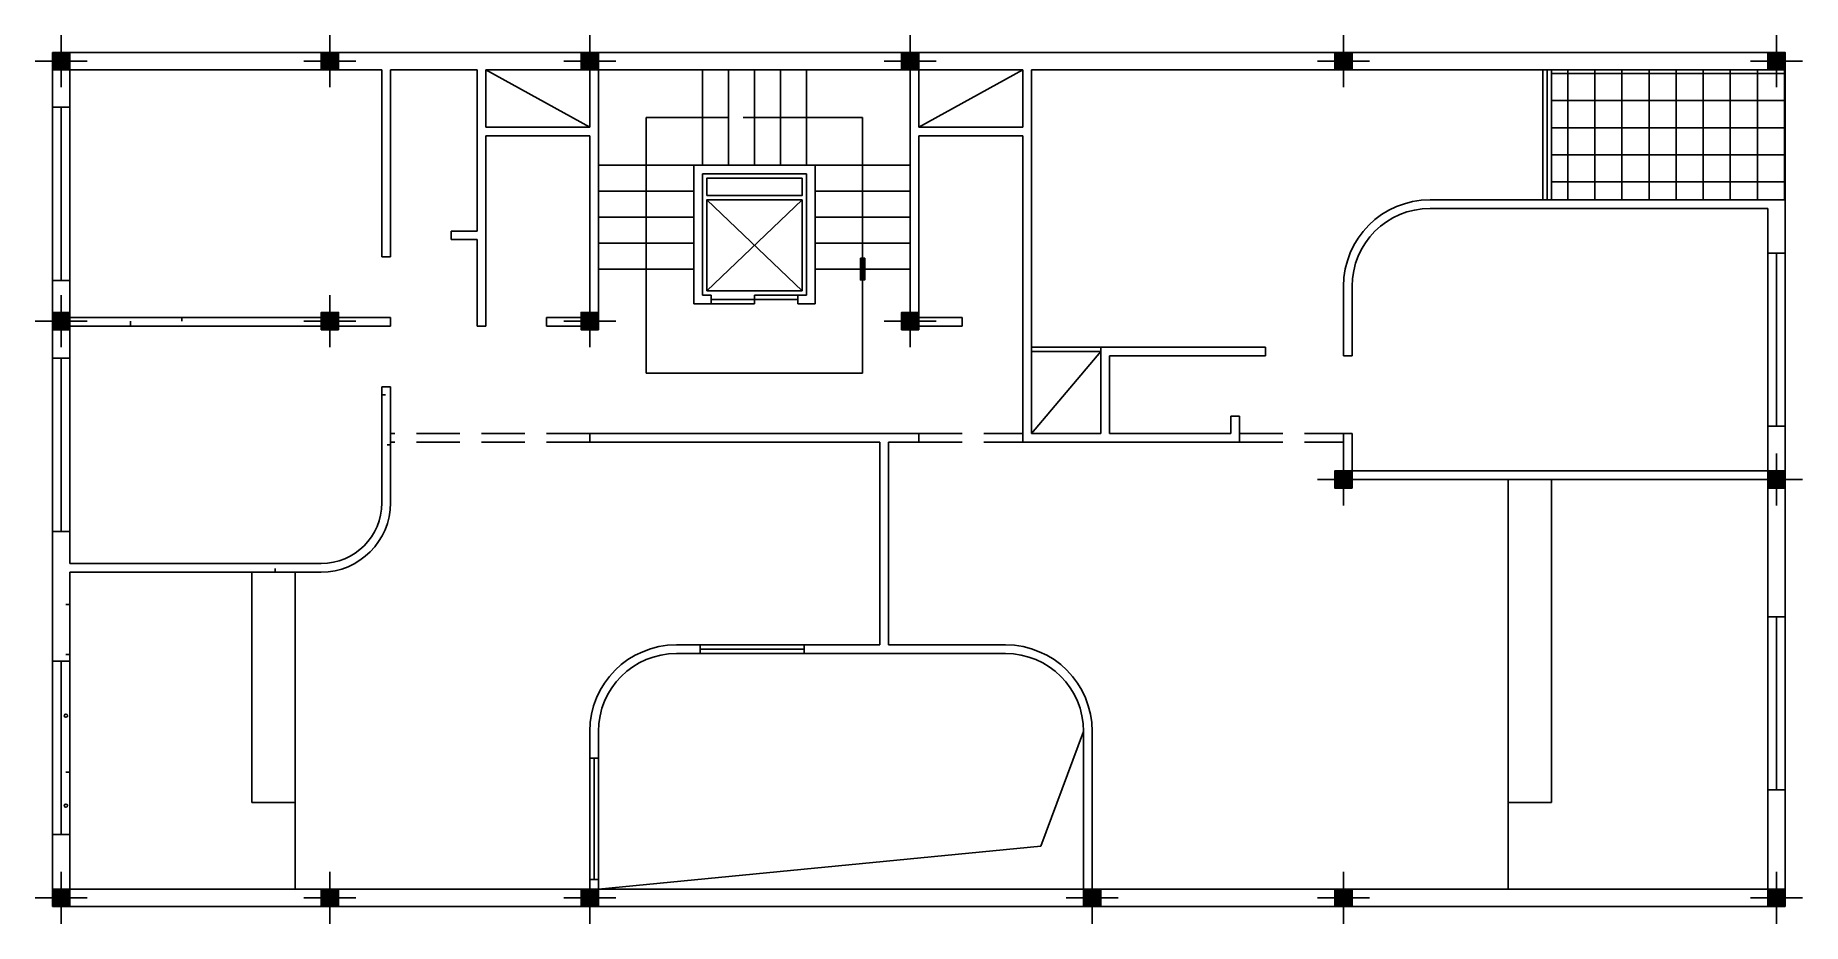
# Model space of a CAD drawing. Header units: millimetres. Extents: x 4328.6 to 4349, y 1461.5 to 1471.7.
import ezdxf

# ---------------------------------------------------------------- set-up
doc = ezdxf.new("R2010")
doc.units = ezdxf.units.MM
doc.linetypes.add('DASHED', pattern=[0.75, 0.5, -0.25])
for name, color, linetype in [('10', 10, 'Continuous'), ('2', 4, 'Continuous'), ('4', 136, 'Continuous'), ('Acessorios', 4, 'Continuous'), ('ALVENARIA', 7, 'Continuous'), ('CIRCUITOS', 7, 'Continuous'), ('ELETRODUTOS', 5, 'Continuous')]:
    doc.layers.add(name, color=color, linetype=linetype)

# ---------------------------------------------------------------- blocks, each defined once
blk = doc.blocks.new('st')
at = {"layer": '2'}
h = blk.add_hatch(color=256, dxfattribs=at)
h.paths.add_polyline_path([(0, 10), (0, 0), (10, 0), (10, 10)])
h.paths.add_polyline_path([(-10, 10), (-10, 0), (0, 0), (0, 10)])
h.paths.add_polyline_path([(-10, 0), (-10, -10), (0, -10), (0, 0)])
h.paths.add_polyline_path([(0, 0), (0, -10), (10, -10), (10, 0)])
at = {"layer": '10'}
for p, q in [((0, 30), (0, -30)), ((-30, 0), (30, 0))]:
    blk.add_line(p, q, dxfattribs=at)
at = {"layer": '4'}
blk.add_lwpolyline([(-10, -10), (-10, 10), (10, 10), (10, -10)], close=True, dxfattribs=at)

msp = doc.modelspace()

# ---------------------------------------------------------------- hatches: boundary and pattern name
at = {"layer": 'Acessorios'}
msp.add_hatch(color=256, dxfattribs=at).paths.add_polyline_path([(4338.125, 1469.162), (4338.175, 1469.162), (4338.175, 1468.912), (4338.125, 1468.912)])
at = {"layer": 'ALVENARIA'}
h = msp.add_hatch(dxfattribs=at)
h.set_pattern_fill('NET', color=256, scale=2.5, angle=90, style=0)
h.set_pattern_definition([(90, (4433.1647, 1575.04488), (-0.3125, 2e-16), []), (180, (4433.1647, 1575.04488), (-2e-16, -0.3125), [])])
h.paths.add_polyline_path([(4346.1, 1471.337), (4346.1, 1469.837), (4348.8, 1469.837), (4348.8, 1471.337), (4348.6, 1471.337)])

# ---------------------------------------------------------------- linework, layer by layer
at = {"layer": 'Acessorios'}
for p, q in [((4335, 1470.677), (4333.8, 1471.337)), ((4336.3, 1470.237), (4336.3, 1471.337)), ((4336.6, 1470.237), (4336.6, 1471.337)), ((4336.9, 1470.237), (4336.9, 1471.337)), ((4337.2, 1470.237), (4337.2, 1471.337)), ((4337.5, 1470.237), (4337.5, 1471.337)), ((4338.8, 1470.677), (4340, 1471.337)), ((4346, 1469.837), (4346, 1471.337)), ((4346.05, 1469.837), (4346.05, 1471.337)), ((4346.1, 1469.837), (4346.1, 1471.337)), ((4328.8, 1470.907), (4328.8, 1468.907)), ((4328.9, 1470.907), (4328.9, 1468.907)), ((4329, 1470.907), (4329, 1468.907)), ((4335.65, 1467.837), (4335.65, 1470.787)), ((4335.65, 1470.787), (4336.6, 1470.787)), ((4336.77, 1470.787), (4338.15, 1470.787)), ((4338.15, 1467.837), (4338.15, 1470.787)), ((4336.2, 1470.237), (4335.1, 1470.237)), ((4337.6, 1470.237), (4338.7, 1470.237)), ((4336.2, 1469.937), (4335.1, 1469.937)), ((4337.45, 1468.787), (4336.35, 1469.837)), ((4336.35, 1468.787), (4337.45, 1469.837)), ((4337.6, 1469.937), (4338.7, 1469.937)), ((4336.2, 1469.637), (4335.1, 1469.637)), ((4337.6, 1469.637), (4338.7, 1469.637)), ((4336.2, 1469.337), (4335.1, 1469.337)), ((4337.6, 1469.337), (4338.7, 1469.337)), ((4348.6, 1469.222), (4348.6, 1467.222)), ((4348.7, 1469.222), (4348.7, 1467.222)), ((4348.8, 1469.222), (4348.8, 1467.222)), ((4336.2, 1469.037), (4335.1, 1469.037)), ((4337.6, 1469.037), (4338.7, 1469.037)), ((4336.4, 1468.687), (4337.4, 1468.687)), ((4336.4, 1468.637), (4336.9, 1468.637)), ((4336.9, 1468.637), (4336.9, 1468.737)), ((4336.9, 1468.737), (4337.4, 1468.737)), ((4328.8, 1468.007), (4328.8, 1466.007)), ((4328.9, 1468.007), (4328.9, 1466.007)), ((4329, 1468.007), (4329, 1466.007)), ((4340.9, 1468.137), (4340.1, 1468.137)), ((4340.9, 1468.087), (4340.1, 1467.137)), ((4340.9, 1468.087), (4340.1, 1468.087)), ((4335.65, 1467.837), (4338.15, 1467.837)), ((4345.6, 1462.877), (4345.6, 1466.607)), ((4346.1, 1462.877), (4346.1, 1466.607)), ((4331.1, 1465.537), (4331.1, 1462.877)), ((4331.6, 1465.537), (4331.6, 1462.877)), ((4348.6, 1465.022), (4348.6, 1463.022)), ((4348.7, 1465.022), (4348.7, 1463.022)), ((4348.8, 1465.022), (4348.8, 1463.022)), ((4336.275, 1464.697), (4337.475, 1464.697)), ((4336.275, 1464.647), (4337.475, 1464.647)), ((4336.275, 1464.597), (4337.475, 1464.597)), ((4328.8, 1464.507), (4328.8, 1462.507)), ((4328.9, 1464.507), (4328.9, 1462.507)), ((4329, 1464.507), (4329, 1462.507)), ((4335, 1463.387), (4335, 1461.987)), ((4335.05, 1463.387), (4335.05, 1461.987)), ((4335.1, 1463.387), (4335.1, 1461.987)), ((4331.1, 1462.877), (4331.6, 1462.877)), ((4345.6, 1462.877), (4346.1, 1462.877)), ((4340.7, 1461.877), (4335.1, 1461.877)), ((4340.7, 1461.677), (4335.1, 1461.677))]:
    msp.add_line(p, q, dxfattribs=at)
at = {"layer": 'Acessorios', "linetype": 'DASHED'}
for p, q in [((4335, 1467.137), (4332.7, 1467.137)), ((4335, 1467.037), (4332.7, 1467.037)), ((4338.8, 1467.137), (4340, 1467.137)), ((4338.8, 1467.037), (4340, 1467.037)), ((4342.5, 1467.137), (4343.7, 1467.137)), ((4342.5, 1467.037), (4343.7, 1467.037))]:
    msp.add_line(p, q, dxfattribs=at)
at = {"layer": 'Acessorios'}
for points in [[(4336.35, 1469.887), (4336.35, 1470.087), (4337.45, 1470.087), (4337.45, 1469.887)], [(4336.35, 1468.787), (4336.35, 1469.837), (4337.45, 1469.837), (4337.45, 1468.787)], [(4338.125, 1469.162), (4338.175, 1469.162), (4338.175, 1468.912), (4338.125, 1468.912)]]:
    msp.add_lwpolyline(points, close=True, dxfattribs=at)
at = {"layer": 'ALVENARIA'}
for p, q in [((4348.8, 1471.537), (4328.8, 1471.537)), ((4328.8, 1471.537), (4328.8, 1470.907)), ((4348.8, 1471.337), (4348.8, 1471.537)), ((4332.6, 1471.337), (4329, 1471.337)), ((4329, 1471.337), (4329, 1470.907)), ((4332.6, 1469.177), (4332.6, 1471.337)), ((4332.7, 1469.177), (4332.7, 1471.337)), ((4333.7, 1471.337), (4332.7, 1471.337)), ((4333.7, 1471.337), (4333.7, 1469.477)), ((4338.7, 1471.337), (4333.8, 1471.337)), ((4333.8, 1471.337), (4333.8, 1470.677)), ((4335, 1471.337), (4335, 1470.677)), ((4335.1, 1471.337), (4335.1, 1468.337)), ((4338.7, 1471.337), (4338.7, 1468.337)), ((4338.8, 1471.337), (4338.8, 1470.677)), ((4340, 1471.337), (4338.8, 1471.337)), ((4340, 1471.337), (4340, 1470.677)), ((4340.1, 1471.337), (4340.1, 1467.137)), ((4348.8, 1471.337), (4340.1, 1471.337)), ((4348.8, 1469.837), (4348.8, 1471.337)), ((4329, 1470.907), (4328.8, 1470.907)), ((4335, 1470.677), (4333.8, 1470.677)), ((4338.8, 1470.677), (4340, 1470.677)), ((4335, 1470.577), (4333.8, 1470.577)), ((4333.8, 1470.577), (4333.8, 1468.377)), ((4335, 1470.577), (4335, 1468.537)), ((4338.8, 1470.577), (4338.8, 1468.337)), ((4338.8, 1470.577), (4340, 1470.577)), ((4340, 1470.577), (4340, 1467.037)), ((4336.2, 1470.237), (4336.2, 1468.637)), ((4337.6, 1470.237), (4336.2, 1470.237)), ((4337.6, 1470.237), (4337.6, 1468.637)), ((4336.3, 1470.137), (4336.3, 1468.737)), ((4337.5, 1470.137), (4336.3, 1470.137)), ((4337.5, 1470.137), (4337.5, 1468.737)), ((4348.8, 1469.837), (4344.7, 1469.837)), ((4348.8, 1469.222), (4348.8, 1469.837)), ((4348.6, 1469.737), (4344.7, 1469.737)), ((4348.6, 1469.222), (4348.6, 1469.737)), ((4333.4, 1469.477), (4333.4, 1469.377)), ((4333.7, 1469.477), (4333.4, 1469.477)), ((4333.7, 1469.377), (4333.4, 1469.377)), ((4333.7, 1469.377), (4333.7, 1468.377)), ((4348.6, 1469.222), (4348.8, 1469.222)), ((4332.6, 1469.177), (4332.7, 1469.177)), ((4328.8, 1468.907), (4328.8, 1468.007)), ((4329, 1468.907), (4328.8, 1468.907)), ((4329, 1468.907), (4329, 1468.477)), ((4343.7, 1468.037), (4343.7, 1468.837)), ((4343.8, 1468.037), (4343.8, 1468.837)), ((4336.4, 1468.637), (4336.2, 1468.637)), ((4336.4, 1468.737), (4336.3, 1468.737)), ((4336.4, 1468.737), (4336.4, 1468.637)), ((4337.4, 1468.737), (4337.4, 1468.637)), ((4337.5, 1468.737), (4337.4, 1468.737)), ((4337.6, 1468.637), (4337.4, 1468.637)), ((4329, 1468.477), (4332.7, 1468.477)), ((4332.7, 1468.377), (4332.7, 1468.477)), ((4334.5, 1468.477), (4334.5, 1468.377)), ((4334.9, 1468.477), (4334.5, 1468.477)), ((4334.9, 1468.482), (4334.9, 1468.537)), ((4334.9, 1468.537), (4335, 1468.537)), ((4338.8, 1468.477), (4339.3, 1468.477)), ((4339.3, 1468.477), (4339.3, 1468.377)), ((4329, 1468.377), (4332.7, 1468.377)), ((4329, 1468.377), (4329, 1468.007)), ((4333.8, 1468.377), (4333.7, 1468.377)), ((4334.9, 1468.377), (4334.5, 1468.377)), ((4334.9, 1468.377), (4334.9, 1468.337)), ((4334.9, 1468.337), (4335.1, 1468.337)), ((4338.7, 1468.337), (4338.8, 1468.337)), ((4338.8, 1468.377), (4339.3, 1468.377)), ((4329, 1468.007), (4328.8, 1468.007)), ((4340.9, 1468.137), (4340.9, 1467.137)), ((4342.8, 1468.137), (4340.9, 1468.137)), ((4341, 1468.037), (4341, 1467.137)), ((4342.8, 1468.037), (4341, 1468.037)), ((4342.8, 1468.137), (4342.8, 1468.037)), ((4343.8, 1468.037), (4343.7, 1468.037)), ((4332.6, 1467.677), (4332.6, 1466.337)), ((4332.6, 1467.677), (4332.7, 1467.677)), ((4332.7, 1467.677), (4332.7, 1466.337)), ((4342.4, 1467.137), (4342.4, 1467.337)), ((4342.5, 1467.337), (4342.4, 1467.337)), ((4342.5, 1467.037), (4342.5, 1467.337)), ((4348.6, 1467.222), (4348.8, 1467.222)), ((4348.6, 1466.707), (4348.6, 1467.222)), ((4348.8, 1465.022), (4348.8, 1467.222)), ((4338.8, 1467.137), (4335, 1467.137)), ((4335, 1467.137), (4335, 1467.037)), ((4338.35, 1467.037), (4335, 1467.037)), ((4338.35, 1464.697), (4338.35, 1467.037)), ((4338.8, 1467.037), (4338.45, 1467.037)), ((4338.45, 1464.697), (4338.45, 1467.037)), ((4338.8, 1467.137), (4338.8, 1467.037)), ((4342.5, 1467.037), (4340, 1467.037)), ((4340.9, 1467.137), (4340.1, 1467.137)), ((4342.4, 1467.137), (4341, 1467.137)), ((4343.7, 1466.607), (4343.7, 1467.137)), ((4343.7, 1467.137), (4343.8, 1467.137)), ((4343.8, 1466.707), (4343.8, 1467.137)), ((4348.6, 1466.607), (4343.7, 1466.607)), ((4348.6, 1466.707), (4343.8, 1466.707)), ((4348.6, 1465.022), (4348.6, 1466.607)), ((4328.8, 1466.007), (4328.8, 1464.507)), ((4329, 1466.007), (4328.8, 1466.007)), ((4329, 1466.007), (4329, 1465.637)), ((4329, 1465.637), (4331.9, 1465.637)), ((4329, 1465.537), (4331.9, 1465.537)), ((4329, 1465.537), (4329, 1464.507)), ((4329, 1465.215), (4329, 1465.537)), ((4348.6, 1465.022), (4348.8, 1465.022)), ((4336, 1464.697), (4336.275, 1464.697)), ((4336, 1464.597), (4336.275, 1464.597)), ((4336.275, 1464.697), (4336.275, 1464.597)), ((4337.475, 1464.697), (4337.475, 1464.597)), ((4337.475, 1464.697), (4338.35, 1464.697)), ((4337.475, 1464.597), (4339.8, 1464.597)), ((4338.45, 1464.697), (4339.8, 1464.697)), ((4329, 1464.507), (4328.8, 1464.507)), ((4335, 1463.387), (4335, 1463.697)), ((4335.1, 1463.387), (4335.1, 1463.697)), ((4340.207, 1462.374), (4340.7, 1463.697)), ((4340.7, 1461.677), (4340.7, 1463.697)), ((4340.8, 1461.877), (4340.8, 1463.697)), ((4335, 1463.387), (4335.1, 1463.387)), ((4348.6, 1461.877), (4348.6, 1463.022)), ((4348.6, 1463.022), (4348.8, 1463.022)), ((4348.8, 1461.677), (4348.8, 1463.022)), ((4331.6, 1462.877), (4331.6, 1461.877)), ((4345.6, 1462.877), (4345.6, 1461.877)), ((4328.8, 1462.507), (4328.8, 1461.677)), ((4329, 1462.507), (4328.8, 1462.507)), ((4329, 1462.507), (4329, 1461.877)), ((4335.1, 1461.877), (4340.207, 1462.374)), ((4328.8, 1461.877), (4328.8, 1461.677)), ((4329, 1461.877), (4335, 1461.877)), ((4329, 1461.877), (4329.65, 1461.877)), ((4335, 1461.877), (4335, 1461.987)), ((4335, 1461.987), (4335.1, 1461.987)), ((4335.1, 1461.677), (4335.1, 1461.987)), ((4340.8, 1461.877), (4348.6, 1461.877)), ((4328.8, 1461.677), (4335.1, 1461.677)), ((4340.7, 1461.677), (4348.8, 1461.677))]:
    msp.add_line(p, q, dxfattribs=at)
for centre, radius, start, end in [((4344.7, 1468.837), 1, 90, 180), ((4344.7, 1468.837), 0.9, 90, 180), ((4331.9, 1466.337), 0.8, 270, 0), ((4331.9, 1466.337), 0.7, 270, 0), ((4336, 1463.697), 1, 90, 180), ((4336, 1463.697), 0.9, 90, 180), ((4339.8, 1463.697), 1, 0, 90), ((4339.8, 1463.697), 0.9, 0, 90)]:
    msp.add_arc(centre, radius, start, end, dxfattribs=at)
at = {"layer": 'CIRCUITOS'}
for centre in [(4328.953, 1463.879), (4328.953, 1462.84)]:
    msp.add_circle(centre, 0.0187, dxfattribs=at)
at = {"layer": 'ELETRODUTOS'}
for p, q in [((4329.7, 1468.435), (4329.7, 1468.377)), ((4330.291, 1468.477), (4330.291, 1468.435)), ((4332.6, 1467.584), (4332.643, 1467.584)), ((4332.66, 1467.007), (4332.7, 1467.007)), ((4331.369, 1465.579), (4331.369, 1465.537)), ((4328.953, 1465.163), (4329, 1465.163)), ((4328.953, 1464.587), (4329, 1464.587)), ((4328.953, 1463.227), (4329, 1463.227))]:
    msp.add_line(p, q, dxfattribs=at)

# ---------------------------------------------------------------- block references
at = {"layer": 'ALVENARIA', "xscale": 0.01, "yscale": 0.01, "zscale": 0.01, "rotation": 90}
for p in [(4328.9, 1471.437), (4332, 1471.437), (4335, 1471.437), (4338.7, 1471.437), (4343.7, 1471.437), (4348.7, 1471.437), (4328.9, 1468.437), (4332, 1468.437), (4335, 1468.437), (4338.7, 1468.437), (4343.7, 1466.607), (4348.7, 1466.607), (4328.9, 1461.777), (4332, 1461.777), (4335, 1461.777), (4340.8, 1461.777), (4343.7, 1461.777), (4348.7, 1461.777)]:
    msp.add_blockref('st', p, dxfattribs=at)

doc.saveas('drawing.dxf')
